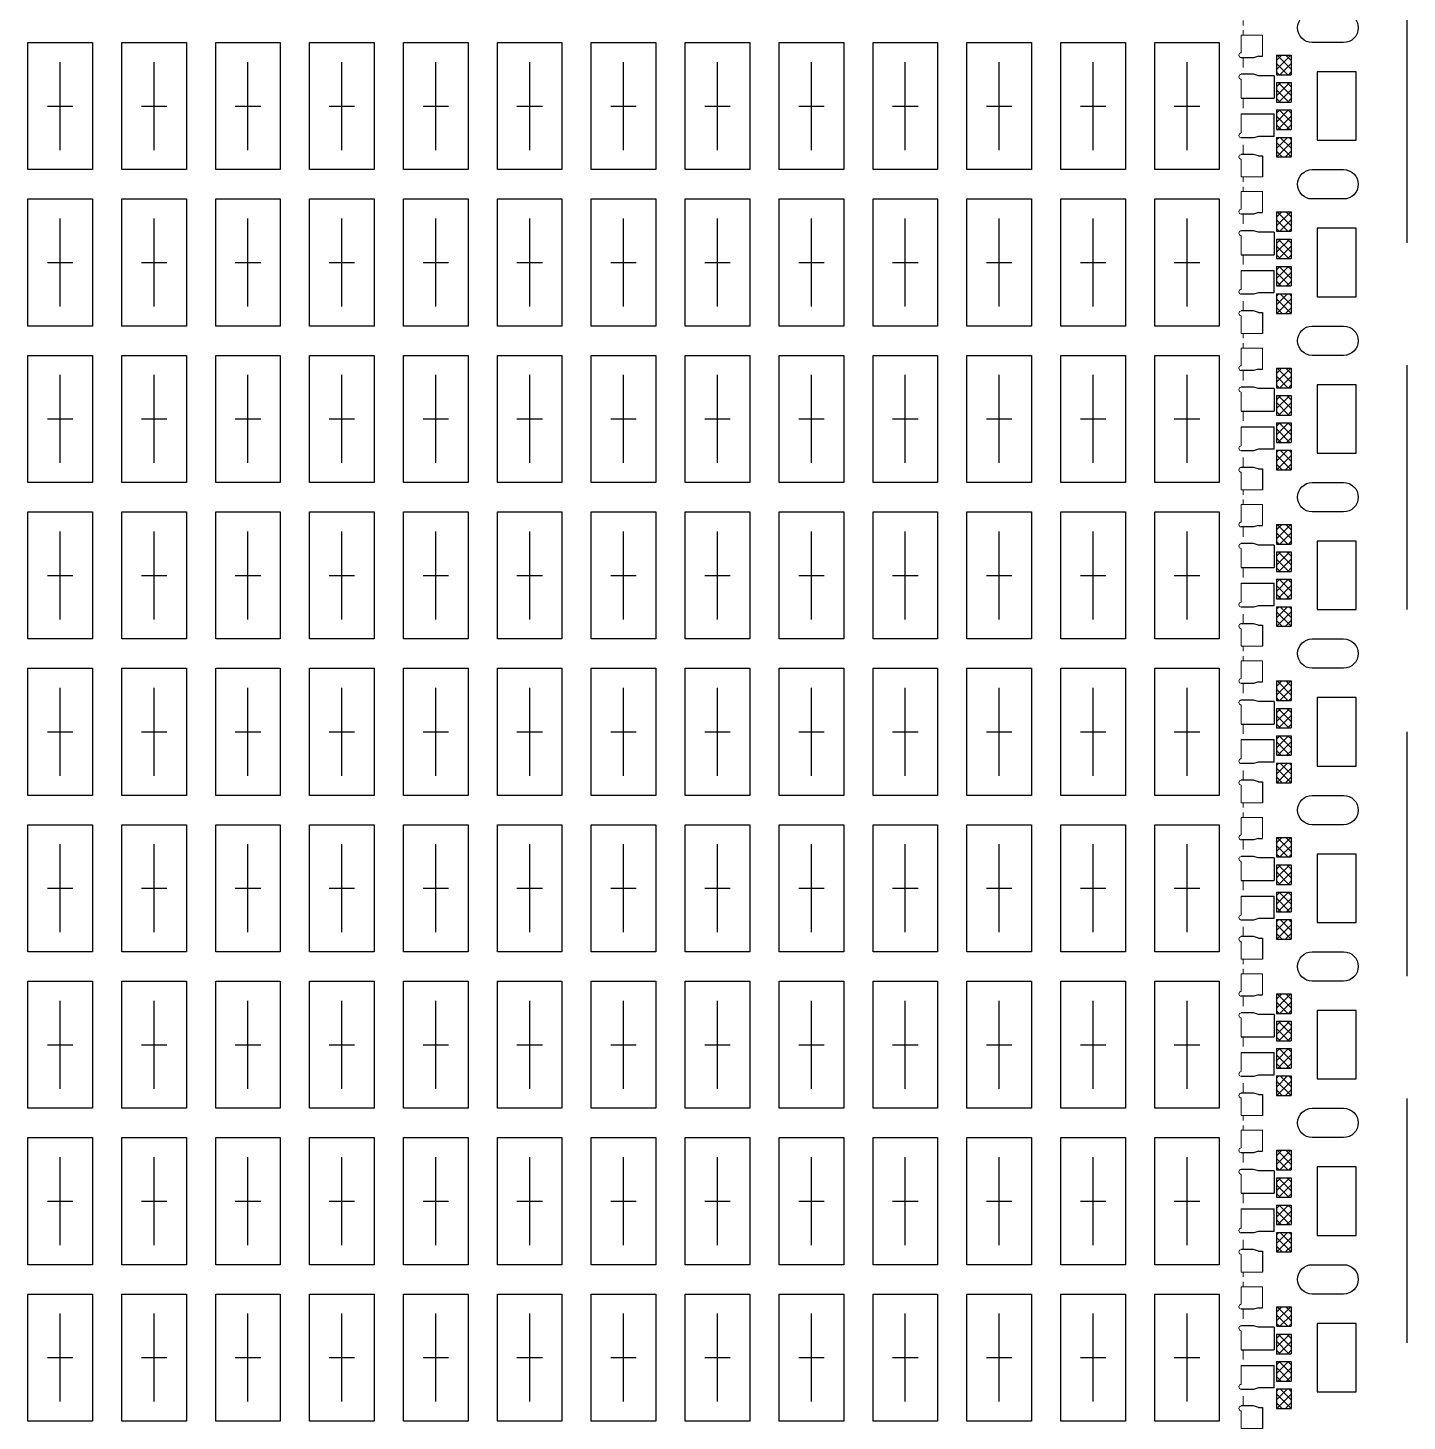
# Model space of a CAD drawing. Extents: x 741 to 839, y -25 to 98.
# Drawn here: x 807.1 to 821.2, y 32.66 to 46.91 of the extents above; entities that cross this region are included whole.
import ezdxf

# ---------------------------------------------------------------- set-up
doc = ezdxf.new("R2010")
doc.units = 0
for name, pattern in [('CENTER2', [28.575, 19.05, -3.175, 3.175, -3.175]), ('HIDDEN', [0.375, 0.25, -0.125]), ('HIDDEN2', [4.7625, 3.175, -1.5875])]:
    doc.linetypes.add(name, pattern=pattern)
for name, color, linetype in [('1', 7, 'Continuous'), ('1D', 4, 'Continuous'), ('DIE', 7, 'Continuous'), ('pkg', 2, 'Continuous'), ('PLATING', 3, 'Continuous'), ('中心线', 1, 'CENTER2'), ('图层1实体', 7, 'Continuous')]:
    doc.layers.add(name, color=color, linetype=linetype)
doc.layers.add('标注线', color=3, linetype='Continuous', lineweight=9)

# ---------------------------------------------------------------- blocks, each defined once
blk = doc.blocks.new('*U13')
at = {"layer": 'pkg'}
blk.add_lwpolyline([(-0.33, -0.65), (-0.33, 0.65), (0.33, 0.65), (0.33, -0.65)], close=True, dxfattribs=at)
at = {"layer": '中心线'}
for p, q in [((0, -0.45), (0, 0.45)), ((-0.13, 0), (0.13, 0))]:
    blk.add_line(p, q, dxfattribs=at)
blk = doc.blocks.new('*U12')
at = {"layer": '标注线', "color": 0, "linetype": 'ByBlock', "lineweight": -2}
for p in [(41.28, 17.6), (42.24, 17.6), (43.2, 17.6), (44.16, 17.6), (45.12, 17.6), (46.08, 17.6), (47.04, 17.6), (48, 17.6), (48.96, 17.6), (49.92, 17.6), (50.88, 17.6), (51.84, 17.6), (52.8, 17.6), (41.28, 16), (42.24, 16), (43.2, 16), (44.16, 16), (45.12, 16), (46.08, 16), (47.04, 16), (48, 16), (48.96, 16), (49.92, 16), (50.88, 16), (51.84, 16), (52.8, 16), (41.28, 14.4), (42.24, 14.4), (43.2, 14.4), (44.16, 14.4), (45.12, 14.4), (46.08, 14.4), (47.04, 14.4), (48, 14.4), (48.96, 14.4), (49.92, 14.4), (50.88, 14.4), (51.84, 14.4), (52.8, 14.4), (41.28, 12.8), (42.24, 12.8), (43.2, 12.8), (44.16, 12.8), (45.12, 12.8), (46.08, 12.8), (47.04, 12.8), (48, 12.8), (48.96, 12.8), (49.92, 12.8), (50.88, 12.8), (51.84, 12.8), (52.8, 12.8), (41.28, 11.2), (42.24, 11.2), (43.2, 11.2), (44.16, 11.2), (45.12, 11.2), (46.08, 11.2), (47.04, 11.2), (48, 11.2), (48.96, 11.2), (49.92, 11.2), (50.88, 11.2), (51.84, 11.2), (52.8, 11.2), (41.28, 9.6), (42.24, 9.6), (43.2, 9.6), (44.16, 9.6), (45.12, 9.6), (46.08, 9.6), (47.04, 9.6), (48, 9.6), (48.96, 9.6), (49.92, 9.6), (50.88, 9.6), (51.84, 9.6), (52.8, 9.6), (41.28, 8), (42.24, 8), (43.2, 8), (44.16, 8), (45.12, 8), (46.08, 8), (47.04, 8), (48, 8), (48.96, 8), (49.92, 8), (50.88, 8), (51.84, 8), (52.8, 8), (41.28, 6.4), (42.24, 6.4), (43.2, 6.4), (44.16, 6.4), (45.12, 6.4), (46.08, 6.4), (47.04, 6.4), (48, 6.4), (48.96, 6.4), (49.92, 6.4), (50.88, 6.4), (51.84, 6.4), (52.8, 6.4), (41.28, 4.8), (42.24, 4.8), (43.2, 4.8), (44.16, 4.8), (45.12, 4.8), (46.08, 4.8), (47.04, 4.8), (48, 4.8), (48.96, 4.8), (49.92, 4.8), (50.88, 4.8), (51.84, 4.8), (52.8, 4.8)]:
    blk.add_blockref('*U13', p, dxfattribs=at)
blk = doc.blocks.new('*U25')
at = {"color": 7}
blk.add_lwpolyline([(-0.2, 0.35), (0.2, 0.35), (0.2, -0.35), (-0.2, -0.35)], close=True, dxfattribs=at)
blk = doc.blocks.new('*U24')
at = {"color": 0, "linetype": 'ByBlock', "lineweight": -2}
for p in [(0, 17.6), (0, 16), (0, 14.4), (0, 12.8), (0, 11.2), (0, 9.6), (0, 8), (0, 6.4), (0, 4.8)]:
    blk.add_blockref('*U25', p, dxfattribs=at)
blk = doc.blocks.new('*U74')
at = {"color": 1, "ltscale": 10}
for p, q in [((0.16, 0.15), (-0.16, 0.15)), ((-0.16, -0.15), (0.16, -0.15))]:
    blk.add_line(p, q, dxfattribs=at)
at = {"layer": '1', "color": 1, "ltscale": 10}
for centre, start, end in [((-0.16, 0), 90, 270), ((0.16, 0), 270, 90)]:
    blk.add_arc(centre, 0.15, start, end, dxfattribs=at)
blk = doc.blocks.new('*U73')
at = {"layer": 'PLATING', "color": 0, "linetype": 'ByBlock', "lineweight": -2, "transparency": 16777216}
for p in [(0, 19.2), (0, 17.6), (0, 16), (0, 14.4), (0, 12.8), (0, 11.2), (0, 9.6), (0, 8), (0, 6.4)]:
    blk.add_blockref('*U74', p, dxfattribs=at)
blk = doc.blocks.new('*U82')
at = {"color": 7}
for p, q in [((-0.02, 0.435), (-0.06, 0.435)), ((-0.02, 0.435), (0.03, 0.42)), ((-0.18, 0.235), (-0.02, 0.235)), ((-0.18, 0.235), (-0.18, 0.005)), ((-0.02, 0.235), (0.03, 0.25)), ((0.155, 0.005), (-0.18, 0.005)), ((-0.18, -0.385), (-0.18, -0.155)), ((0.155, -0.155), (-0.18, -0.155)), ((-0.18, -0.385), (-0.02, -0.385)), ((-0.02, -0.385), (0.03, -0.4)), ((-0.02, -0.585), (0.03, -0.57)), ((-0.02, -0.585), (-0.06, -0.585)), ((-0.06, -0.585), (-0.06, -0.8))]:
    blk.add_line(p, q, dxfattribs=at)
at = {"layer": 'DIE', "lineweight": 15}
for p, q in [((0.155, 0.65), (-0.06, 0.65)), ((-0.06, 0.65), (-0.06, 0.435)), ((0.155, 0.65), (0.155, 0.47)), ((0.03, 0.42), (0.135, 0.42)), ((0.03, 0.25), (0.135, 0.25)), ((0.155, 0.2), (0.155, 0.005)), ((0.155, -0.35), (0.155, -0.155)), ((0.03, -0.4), (0.135, -0.4)), ((0.03, -0.57), (0.135, -0.57)), ((0.155, -0.8), (0.155, -0.62)), ((0.155, -0.8), (-0.06, -0.8))]:
    blk.add_line(p, q, dxfattribs=at)
at = {"layer": 'DIE'}
for p, q in [((0.03, 0.42), (0.155, 0.42)), ((0.03, 0.25), (0.155, 0.25)), ((0.03, -0.4), (0.155, -0.4)), ((0.03, -0.57), (0.155, -0.57))]:
    blk.add_line(p, q, dxfattribs=at)
at = {"layer": 'DIE', "lineweight": 15}
for centre in [(0.155, 0.445), (0.155, 0.225), (0.155, -0.375), (0.155, -0.595)]:
    blk.add_arc(centre, 0.025, 270, 90, dxfattribs=at)
at = {"layer": '图层1实体', "color": 4, "linetype": 'HIDDEN2', "lineweight": 15, "ltscale": 0.01}
for p, q in [((0.135, 0.75), (0.135, 0.8)), ((0.135, 0.65), (0.135, 0.7)), ((0.135, 0.42), (0.135, 0.25)), ((0.135, 0.005), (0.135, -0.155)), ((0.135, -0.57), (0.135, -0.4))]:
    blk.add_line(p, q, dxfattribs=at)
blk = doc.blocks.new('*U81')
at = {"color": 0, "linetype": 'ByBlock', "lineweight": -2, "transparency": 16777216}
for p in [(0, 17.6), (0, 16), (0, 14.4), (0, 12.8), (0, 11.2), (0, 9.6), (0, 8), (0, 6.4), (0, 4.8)]:
    blk.add_blockref('*U82', p, dxfattribs=at)

msp = doc.modelspace()

# ---------------------------------------------------------------- hatches: boundary and pattern name
at = {"layer": 'PLATING'}
h = msp.add_hatch(dxfattribs=at)
h.set_pattern_fill('ANSI37', color=256, scale=0.02)
h.set_pattern_definition([(45, (0, 17.6), (-0.0449012806, 0.0449012806), []), (135, (0, 17.6), (-0.0449012806, -0.0449012806), [])])
h.paths.add_polyline_path([(819.8668, 46.4307), (820.0168, 46.4307), (820.0168, 46.6307), (819.8668, 46.6307)])
h.paths.add_polyline_path([(819.8668, 46.1507), (820.0168, 46.1507), (820.0168, 46.3507), (819.8668, 46.3507)])
h.paths.add_polyline_path([(820.0168, 46.0707), (819.8668, 46.0707), (819.8668, 45.8707), (820.0168, 45.8707)])
h.paths.add_polyline_path([(820.0168, 45.7907), (819.8668, 45.7907), (819.8668, 45.5907), (820.0168, 45.5907)])
h = msp.add_hatch(dxfattribs=at)
h.set_pattern_fill('ANSI37', color=256, scale=0.02)
h.set_pattern_definition([(45, (0, 16), (-0.0449012806, 0.0449012806), []), (135, (0, 16), (-0.0449012806, -0.0449012806), [])])
h.paths.add_polyline_path([(819.8668, 44.8307), (820.0168, 44.8307), (820.0168, 45.0307), (819.8668, 45.0307)])
h.paths.add_polyline_path([(819.8668, 44.5507), (820.0168, 44.5507), (820.0168, 44.7507), (819.8668, 44.7507)])
h.paths.add_polyline_path([(820.0168, 44.4707), (819.8668, 44.4707), (819.8668, 44.2707), (820.0168, 44.2707)])
h.paths.add_polyline_path([(820.0168, 44.1907), (819.8668, 44.1907), (819.8668, 43.9907), (820.0168, 43.9907)])
h = msp.add_hatch(dxfattribs=at)
h.set_pattern_fill('ANSI37', color=256, scale=0.02)
h.set_pattern_definition([(45, (0, 14.4), (-0.0449012806, 0.0449012806), []), (135, (0, 14.4), (-0.0449012806, -0.0449012806), [])])
h.paths.add_polyline_path([(819.8668, 43.2307), (820.0168, 43.2307), (820.0168, 43.4307), (819.8668, 43.4307)])
h.paths.add_polyline_path([(819.8668, 42.9507), (820.0168, 42.9507), (820.0168, 43.1507), (819.8668, 43.1507)])
h.paths.add_polyline_path([(820.0168, 42.8707), (819.8668, 42.8707), (819.8668, 42.6707), (820.0168, 42.6707)])
h.paths.add_polyline_path([(820.0168, 42.5907), (819.8668, 42.5907), (819.8668, 42.3907), (820.0168, 42.3907)])
h = msp.add_hatch(dxfattribs=at)
h.set_pattern_fill('ANSI37', color=256, scale=0.02)
h.set_pattern_definition([(45, (0, 12.8), (-0.0449012806, 0.0449012806), []), (135, (0, 12.8), (-0.0449012806, -0.0449012806), [])])
h.paths.add_polyline_path([(819.8668, 41.6307), (820.0168, 41.6307), (820.0168, 41.8307), (819.8668, 41.8307)])
h.paths.add_polyline_path([(819.8668, 41.3507), (820.0168, 41.3507), (820.0168, 41.5507), (819.8668, 41.5507)])
h.paths.add_polyline_path([(820.0168, 41.2707), (819.8668, 41.2707), (819.8668, 41.0707), (820.0168, 41.0707)])
h.paths.add_polyline_path([(820.0168, 40.9907), (819.8668, 40.9907), (819.8668, 40.7907), (820.0168, 40.7907)])
h = msp.add_hatch(dxfattribs=at)
h.set_pattern_fill('ANSI37', color=256, scale=0.02)
h.set_pattern_definition([(45, (0, 11.2), (-0.0449012806, 0.0449012806), []), (135, (0, 11.2), (-0.0449012806, -0.0449012806), [])])
h.paths.add_polyline_path([(819.8668, 40.0307), (820.0168, 40.0307), (820.0168, 40.2307), (819.8668, 40.2307)])
h.paths.add_polyline_path([(819.8668, 39.7507), (820.0168, 39.7507), (820.0168, 39.9507), (819.8668, 39.9507)])
h.paths.add_polyline_path([(820.0168, 39.6707), (819.8668, 39.6707), (819.8668, 39.4707), (820.0168, 39.4707)])
h.paths.add_polyline_path([(820.0168, 39.3907), (819.8668, 39.3907), (819.8668, 39.1907), (820.0168, 39.1907)])
h = msp.add_hatch(dxfattribs=at)
h.set_pattern_fill('ANSI37', color=256, scale=0.02)
h.set_pattern_definition([(45, (0, 9.6), (-0.0449012806, 0.0449012806), []), (135, (0, 9.6), (-0.0449012806, -0.0449012806), [])])
h.paths.add_polyline_path([(819.8668, 38.4307), (820.0168, 38.4307), (820.0168, 38.6307), (819.8668, 38.6307)])
h.paths.add_polyline_path([(819.8668, 38.1507), (820.0168, 38.1507), (820.0168, 38.3507), (819.8668, 38.3507)])
h.paths.add_polyline_path([(820.0168, 38.0707), (819.8668, 38.0707), (819.8668, 37.8707), (820.0168, 37.8707)])
h.paths.add_polyline_path([(820.0168, 37.7907), (819.8668, 37.7907), (819.8668, 37.5907), (820.0168, 37.5907)])
h = msp.add_hatch(dxfattribs=at)
h.set_pattern_fill('ANSI37', color=256, scale=0.02)
h.set_pattern_definition([(45, (0, 8), (-0.0449012806, 0.0449012806), []), (135, (0, 8), (-0.0449012806, -0.0449012806), [])])
h.paths.add_polyline_path([(819.8668, 36.8307), (820.0168, 36.8307), (820.0168, 37.0307), (819.8668, 37.0307)])
h.paths.add_polyline_path([(819.8668, 36.5507), (820.0168, 36.5507), (820.0168, 36.7507), (819.8668, 36.7507)])
h.paths.add_polyline_path([(820.0168, 36.4707), (819.8668, 36.4707), (819.8668, 36.2707), (820.0168, 36.2707)])
h.paths.add_polyline_path([(820.0168, 36.1907), (819.8668, 36.1907), (819.8668, 35.9907), (820.0168, 35.9907)])
h = msp.add_hatch(dxfattribs=at)
h.set_pattern_fill('ANSI37', color=256, scale=0.02)
h.set_pattern_definition([(45, (0, 6.4), (-0.0449012806, 0.0449012806), []), (135, (0, 6.4), (-0.0449012806, -0.0449012806), [])])
h.paths.add_polyline_path([(819.8668, 35.2307), (820.0168, 35.2307), (820.0168, 35.4307), (819.8668, 35.4307)])
h.paths.add_polyline_path([(819.8668, 34.9507), (820.0168, 34.9507), (820.0168, 35.1507), (819.8668, 35.1507)])
h.paths.add_polyline_path([(820.0168, 34.8707), (819.8668, 34.8707), (819.8668, 34.6707), (820.0168, 34.6707)])
h.paths.add_polyline_path([(820.0168, 34.5907), (819.8668, 34.5907), (819.8668, 34.3907), (820.0168, 34.3907)])
h = msp.add_hatch(dxfattribs=at)
h.set_pattern_fill('ANSI37', color=256, scale=0.02)
h.set_pattern_definition([(45, (0, 4.8), (-0.0449012806, 0.0449012806), []), (135, (0, 4.8), (-0.0449012806, -0.0449012806), [])])
h.paths.add_polyline_path([(819.8668, 33.6307), (820.0168, 33.6307), (820.0168, 33.8307), (819.8668, 33.8307)])
h.paths.add_polyline_path([(819.8668, 33.3507), (820.0168, 33.3507), (820.0168, 33.5507), (819.8668, 33.5507)])
h.paths.add_polyline_path([(820.0168, 33.2707), (819.8668, 33.2707), (819.8668, 33.0707), (820.0168, 33.0707)])
h.paths.add_polyline_path([(820.0168, 32.9907), (819.8668, 32.9907), (819.8668, 32.7907), (820.0168, 32.7907)])

# ---------------------------------------------------------------- linework, layer by layer
at = {"layer": '1D', "linetype": 'HIDDEN', "ltscale": 10}
msp.add_line((821.2018, 25.9607, 0.1909), (821.2018, 85.4607, 0.1909), dxfattribs=at)
at = {"layer": 'PLATING'}
for p, q in [((819.8668, 46.6307, 0.1909), (819.8668, 46.4307, 0.1909)), ((819.8668, 46.6307, 0.1909), (820.0168, 46.6307, 0.1909)), ((820.0168, 46.6307, 0.1909), (820.0168, 46.4307, 0.1909)), ((819.8668, 46.4307, 0.1909), (820.0168, 46.4307, 0.1909)), ((819.8668, 46.3507, 0.1909), (819.8668, 46.1507, 0.1909)), ((819.8668, 46.3507, 0.1909), (820.0168, 46.3507, 0.1909)), ((820.0168, 46.3507, 0.1909), (820.0168, 46.1507, 0.1909)), ((819.8668, 46.1507, 0.1909), (820.0168, 46.1507, 0.1909)), ((819.8668, 46.0707, 0.1909), (819.8668, 45.8707, 0.1909)), ((819.8668, 46.0707, 0.1909), (820.0168, 46.0707, 0.1909)), ((820.0168, 46.0707, 0.1909), (820.0168, 45.8707, 0.1909)), ((819.8668, 45.8707, 0.1909), (820.0168, 45.8707, 0.1909)), ((819.8668, 45.7907, 0.1909), (819.8668, 45.5907, 0.1909)), ((819.8668, 45.7907, 0.1909), (820.0168, 45.7907, 0.1909)), ((820.0168, 45.7907, 0.1909), (820.0168, 45.5907, 0.1909)), ((819.8668, 45.5907, 0.1909), (820.0168, 45.5907, 0.1909)), ((819.8668, 45.0307, 0.1909), (819.8668, 44.8307, 0.1909)), ((819.8668, 45.0307, 0.1909), (820.0168, 45.0307, 0.1909)), ((820.0168, 45.0307, 0.1909), (820.0168, 44.8307, 0.1909)), ((819.8668, 44.8307, 0.1909), (820.0168, 44.8307, 0.1909)), ((819.8668, 44.7507, 0.1909), (819.8668, 44.5507, 0.1909)), ((819.8668, 44.7507, 0.1909), (820.0168, 44.7507, 0.1909)), ((820.0168, 44.7507, 0.1909), (820.0168, 44.5507, 0.1909)), ((819.8668, 44.5507, 0.1909), (820.0168, 44.5507, 0.1909)), ((819.8668, 44.4707, 0.1909), (819.8668, 44.2707, 0.1909)), ((819.8668, 44.4707, 0.1909), (820.0168, 44.4707, 0.1909)), ((820.0168, 44.4707, 0.1909), (820.0168, 44.2707, 0.1909)), ((819.8668, 44.2707, 0.1909), (820.0168, 44.2707, 0.1909)), ((819.8668, 44.1907, 0.1909), (819.8668, 43.9907, 0.1909)), ((819.8668, 44.1907, 0.1909), (820.0168, 44.1907, 0.1909)), ((820.0168, 44.1907, 0.1909), (820.0168, 43.9907, 0.1909)), ((819.8668, 43.9907, 0.1909), (820.0168, 43.9907, 0.1909)), ((819.8668, 43.4307, 0.1909), (819.8668, 43.2307, 0.1909)), ((819.8668, 43.4307, 0.1909), (820.0168, 43.4307, 0.1909)), ((820.0168, 43.4307, 0.1909), (820.0168, 43.2307, 0.1909)), ((819.8668, 43.2307, 0.1909), (820.0168, 43.2307, 0.1909)), ((819.8668, 43.1507, 0.1909), (819.8668, 42.9507, 0.1909)), ((819.8668, 43.1507, 0.1909), (820.0168, 43.1507, 0.1909)), ((820.0168, 43.1507, 0.1909), (820.0168, 42.9507, 0.1909)), ((819.8668, 42.9507, 0.1909), (820.0168, 42.9507, 0.1909)), ((819.8668, 42.8707, 0.1909), (819.8668, 42.6707, 0.1909)), ((819.8668, 42.8707, 0.1909), (820.0168, 42.8707, 0.1909)), ((820.0168, 42.8707, 0.1909), (820.0168, 42.6707, 0.1909)), ((819.8668, 42.6707, 0.1909), (820.0168, 42.6707, 0.1909)), ((819.8668, 42.5907, 0.1909), (819.8668, 42.3907, 0.1909)), ((819.8668, 42.5907, 0.1909), (820.0168, 42.5907, 0.1909)), ((820.0168, 42.5907, 0.1909), (820.0168, 42.3907, 0.1909)), ((819.8668, 42.3907, 0.1909), (820.0168, 42.3907, 0.1909)), ((819.8668, 41.8307, 0.1909), (819.8668, 41.6307, 0.1909)), ((819.8668, 41.8307, 0.1909), (820.0168, 41.8307, 0.1909)), ((820.0168, 41.8307, 0.1909), (820.0168, 41.6307, 0.1909)), ((819.8668, 41.6307, 0.1909), (820.0168, 41.6307, 0.1909)), ((819.8668, 41.5507, 0.1909), (819.8668, 41.3507, 0.1909)), ((819.8668, 41.5507, 0.1909), (820.0168, 41.5507, 0.1909)), ((820.0168, 41.5507, 0.1909), (820.0168, 41.3507, 0.1909)), ((819.8668, 41.3507, 0.1909), (820.0168, 41.3507, 0.1909)), ((819.8668, 41.2707, 0.1909), (819.8668, 41.0707, 0.1909)), ((819.8668, 41.2707, 0.1909), (820.0168, 41.2707, 0.1909)), ((820.0168, 41.2707, 0.1909), (820.0168, 41.0707, 0.1909)), ((819.8668, 41.0707, 0.1909), (820.0168, 41.0707, 0.1909)), ((819.8668, 40.9907, 0.1909), (819.8668, 40.7907, 0.1909)), ((819.8668, 40.9907, 0.1909), (820.0168, 40.9907, 0.1909)), ((820.0168, 40.9907, 0.1909), (820.0168, 40.7907, 0.1909)), ((819.8668, 40.7907, 0.1909), (820.0168, 40.7907, 0.1909)), ((819.8668, 40.2307, 0.1909), (819.8668, 40.0307, 0.1909)), ((819.8668, 40.2307, 0.1909), (820.0168, 40.2307, 0.1909)), ((820.0168, 40.2307, 0.1909), (820.0168, 40.0307, 0.1909)), ((819.8668, 40.0307, 0.1909), (820.0168, 40.0307, 0.1909)), ((819.8668, 39.9507, 0.1909), (819.8668, 39.7507, 0.1909)), ((819.8668, 39.9507, 0.1909), (820.0168, 39.9507, 0.1909)), ((820.0168, 39.9507, 0.1909), (820.0168, 39.7507, 0.1909)), ((819.8668, 39.7507, 0.1909), (820.0168, 39.7507, 0.1909)), ((819.8668, 39.6707, 0.1909), (819.8668, 39.4707, 0.1909)), ((819.8668, 39.6707, 0.1909), (820.0168, 39.6707, 0.1909)), ((820.0168, 39.6707, 0.1909), (820.0168, 39.4707, 0.1909)), ((819.8668, 39.4707, 0.1909), (820.0168, 39.4707, 0.1909)), ((819.8668, 39.3907, 0.1909), (819.8668, 39.1907, 0.1909)), ((819.8668, 39.3907, 0.1909), (820.0168, 39.3907, 0.1909)), ((820.0168, 39.3907, 0.1909), (820.0168, 39.1907, 0.1909)), ((819.8668, 39.1907, 0.1909), (820.0168, 39.1907, 0.1909)), ((819.8668, 38.6307, 0.1909), (819.8668, 38.4307, 0.1909)), ((819.8668, 38.6307, 0.1909), (820.0168, 38.6307, 0.1909)), ((820.0168, 38.6307, 0.1909), (820.0168, 38.4307, 0.1909)), ((819.8668, 38.4307, 0.1909), (820.0168, 38.4307, 0.1909)), ((819.8668, 38.3507, 0.1909), (819.8668, 38.1507, 0.1909)), ((819.8668, 38.3507, 0.1909), (820.0168, 38.3507, 0.1909)), ((820.0168, 38.3507, 0.1909), (820.0168, 38.1507, 0.1909)), ((819.8668, 38.1507, 0.1909), (820.0168, 38.1507, 0.1909)), ((819.8668, 38.0707, 0.1909), (819.8668, 37.8707, 0.1909)), ((819.8668, 38.0707, 0.1909), (820.0168, 38.0707, 0.1909)), ((820.0168, 38.0707, 0.1909), (820.0168, 37.8707, 0.1909)), ((819.8668, 37.8707, 0.1909), (820.0168, 37.8707, 0.1909)), ((819.8668, 37.7907, 0.1909), (819.8668, 37.5907, 0.1909)), ((819.8668, 37.7907, 0.1909), (820.0168, 37.7907, 0.1909)), ((820.0168, 37.7907, 0.1909), (820.0168, 37.5907, 0.1909)), ((819.8668, 37.5907, 0.1909), (820.0168, 37.5907, 0.1909)), ((819.8668, 37.0307, 0.1909), (819.8668, 36.8307, 0.1909)), ((819.8668, 37.0307, 0.1909), (820.0168, 37.0307, 0.1909)), ((820.0168, 37.0307, 0.1909), (820.0168, 36.8307, 0.1909)), ((819.8668, 36.8307, 0.1909), (820.0168, 36.8307, 0.1909)), ((819.8668, 36.7507, 0.1909), (819.8668, 36.5507, 0.1909)), ((819.8668, 36.7507, 0.1909), (820.0168, 36.7507, 0.1909)), ((820.0168, 36.7507, 0.1909), (820.0168, 36.5507, 0.1909)), ((819.8668, 36.5507, 0.1909), (820.0168, 36.5507, 0.1909)), ((819.8668, 36.4707, 0.1909), (819.8668, 36.2707, 0.1909)), ((819.8668, 36.4707, 0.1909), (820.0168, 36.4707, 0.1909)), ((820.0168, 36.4707, 0.1909), (820.0168, 36.2707, 0.1909)), ((819.8668, 36.2707, 0.1909), (820.0168, 36.2707, 0.1909)), ((819.8668, 36.1907, 0.1909), (819.8668, 35.9907, 0.1909)), ((819.8668, 36.1907, 0.1909), (820.0168, 36.1907, 0.1909)), ((820.0168, 36.1907, 0.1909), (820.0168, 35.9907, 0.1909)), ((819.8668, 35.9907, 0.1909), (820.0168, 35.9907, 0.1909)), ((819.8668, 35.4307, 0.1909), (819.8668, 35.2307, 0.1909)), ((819.8668, 35.4307, 0.1909), (820.0168, 35.4307, 0.1909)), ((820.0168, 35.4307, 0.1909), (820.0168, 35.2307, 0.1909)), ((819.8668, 35.2307, 0.1909), (820.0168, 35.2307, 0.1909)), ((819.8668, 35.1507, 0.1909), (819.8668, 34.9507, 0.1909)), ((819.8668, 35.1507, 0.1909), (820.0168, 35.1507, 0.1909)), ((820.0168, 35.1507, 0.1909), (820.0168, 34.9507, 0.1909)), ((819.8668, 34.9507, 0.1909), (820.0168, 34.9507, 0.1909)), ((819.8668, 34.8707, 0.1909), (819.8668, 34.6707, 0.1909)), ((819.8668, 34.8707, 0.1909), (820.0168, 34.8707, 0.1909)), ((820.0168, 34.8707, 0.1909), (820.0168, 34.6707, 0.1909)), ((819.8668, 34.6707, 0.1909), (820.0168, 34.6707, 0.1909)), ((819.8668, 34.5907, 0.1909), (819.8668, 34.3907, 0.1909)), ((819.8668, 34.5907, 0.1909), (820.0168, 34.5907, 0.1909)), ((820.0168, 34.5907, 0.1909), (820.0168, 34.3907, 0.1909)), ((819.8668, 34.3907, 0.1909), (820.0168, 34.3907, 0.1909)), ((819.8668, 33.8307, 0.1909), (819.8668, 33.6307, 0.1909)), ((819.8668, 33.8307, 0.1909), (820.0168, 33.8307, 0.1909)), ((820.0168, 33.8307, 0.1909), (820.0168, 33.6307, 0.1909)), ((819.8668, 33.6307, 0.1909), (820.0168, 33.6307, 0.1909)), ((819.8668, 33.5507, 0.1909), (819.8668, 33.3507, 0.1909)), ((819.8668, 33.5507, 0.1909), (820.0168, 33.5507, 0.1909)), ((820.0168, 33.5507, 0.1909), (820.0168, 33.3507, 0.1909)), ((819.8668, 33.3507, 0.1909), (820.0168, 33.3507, 0.1909)), ((819.8668, 33.2707, 0.1909), (819.8668, 33.0707, 0.1909)), ((819.8668, 33.2707, 0.1909), (820.0168, 33.2707, 0.1909)), ((820.0168, 33.2707, 0.1909), (820.0168, 33.0707, 0.1909)), ((819.8668, 33.0707, 0.1909), (820.0168, 33.0707, 0.1909)), ((819.8668, 32.9907, 0.1909), (819.8668, 32.7907, 0.1909)), ((819.8668, 32.9907, 0.1909), (820.0168, 32.9907, 0.1909)), ((820.0168, 32.9907, 0.1909), (820.0168, 32.7907, 0.1909)), ((819.8668, 32.7907, 0.1909), (820.0168, 32.7907, 0.1909))]:
    msp.add_line(p, q, dxfattribs=at)

# ---------------------------------------------------------------- block references
at = {"color": 4, "xscale": -1}
msp.add_blockref('*U81', (819.6618, 28.5857, 0.1909), dxfattribs=at)
at = {"color": 7, "xscale": -1}
msp.add_blockref('*U24', (820.4818, 28.5107, 0.1909), dxfattribs=at)
at = {"layer": 'PLATING', "color": 4, "xscale": -1}
msp.add_blockref('*U73', (820.3918, 27.7107, 0.1909), dxfattribs=at)
at = {"layer": '标注线', "color": 4}
msp.add_blockref('*U12', (766.1518, 28.5107, 0.1909), dxfattribs=at)

doc.saveas('drawing.dxf')
